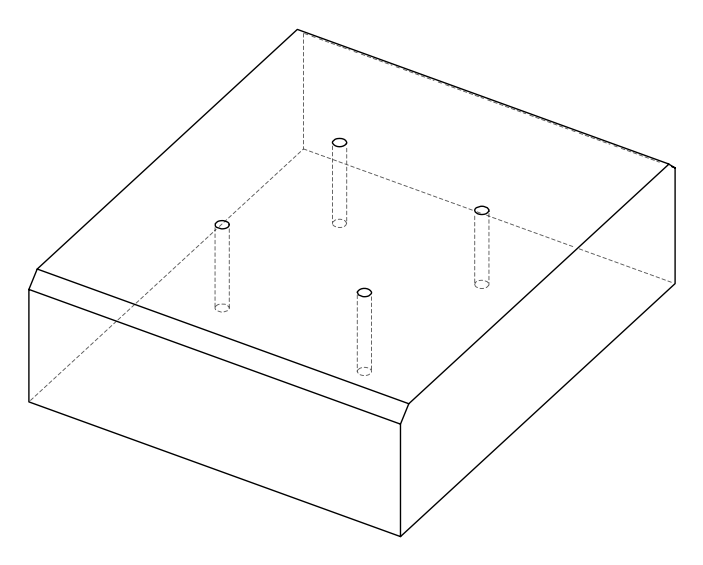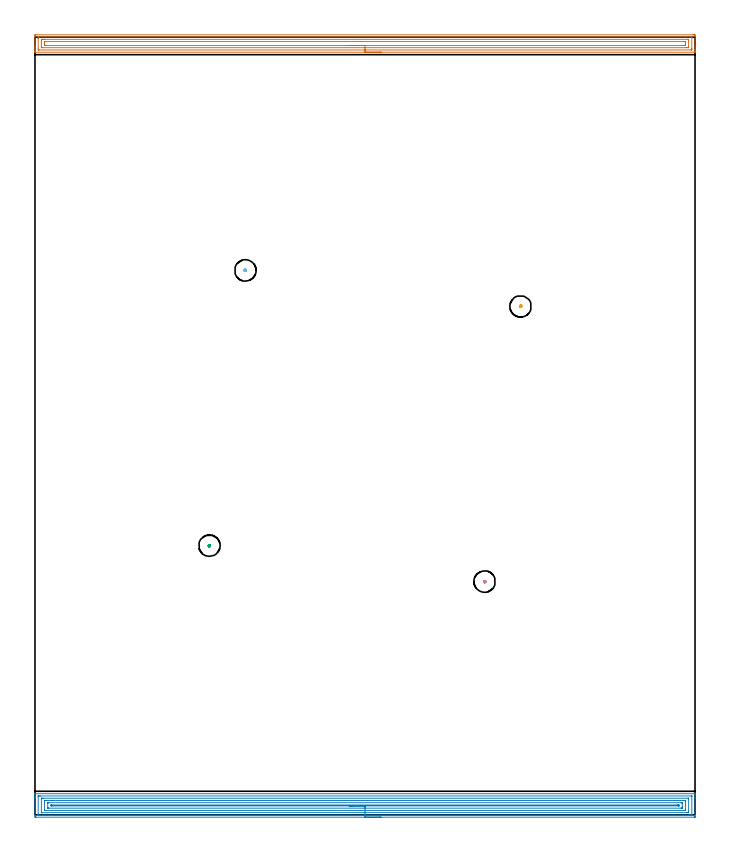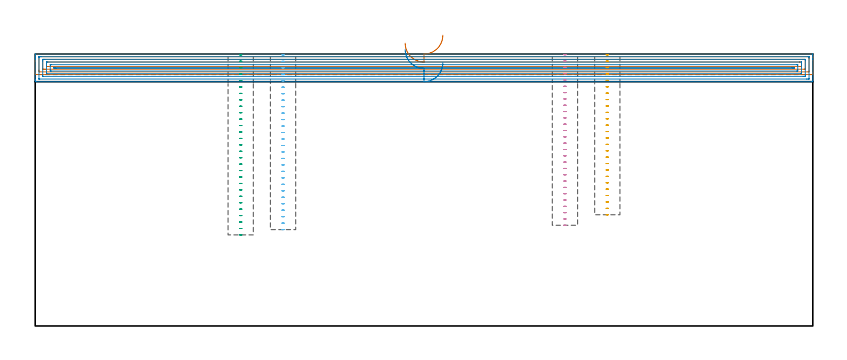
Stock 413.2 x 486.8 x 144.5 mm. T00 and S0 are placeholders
(PLAN: 6 operations, 1 tool changes, 36.5 min)
(1 AREA_MILL | FG_CHAMFER_SURFACE | UGT0205_001 | 13.48 min | 24525 mm3)
(2 AREA_MILL_1 | FG_CHAMFER_SURFACE_1 | UGT0205_001 | 20.04 min | 44654 mm3)
(3 MILL_BLIND_HOLE_FROM_SOLID_MATERIAL | STEP1POCKET | NXT0201_011 | Spiral | 0.79 min | 13527 mm3)
(4 MILL_BLIND_HOLE_FROM_SOLID_MATERIAL_1 | STEP1POCKET_1 | NXT0201_011 | Spiral | 0.76 min | 12824 mm3)
(5 MILL_BLIND_HOLE_FROM_SOLID_MATERIAL_2 | STEP1POCKET_2 | NXT0201_011 | Spiral | 0.71 min | 12022 mm3)
(6 MILL_BLIND_HOLE_FROM_SOLID_MATERIAL_3 | STEP1POCKET_3 | NXT0201_011 | Spiral | 0.76 min | 13141 mm3)
(TOOL UGT0205_001 | Chamfer Mill 20 x 3 x 45 deg. | D20 FL50 Z2)
(TOOL NXT0201_011 | ENDMILL 12mm [2P460-1200-NA 1630] | D12 FL38 Z6)
(OP 1 AREA_MILL)
G17 G21 G94 G90
T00 M6
G54
G17 G0 G90 X216.6 Y477.4 S1061 M3
G43 Z154.5 H0
G94 G1 X216.562 Z153.628 F250.
X216.448 Z152.763
X216.259 Z151.912
X215.997 Z151.08
X215.663 Z150.274
X215.26 Z149.5
X214.792 Z148.764
X214.26 Z148.072
X213.671 Z147.429
X213.028 Z146.84
X212.336 Z146.308
X211.6 Z145.84
X210.826 Z145.437
X210.02 Z145.103
X209.188 Z144.841
X208.336 Z144.652
X207.472 Z144.538
X206.6 Z144.5
X0.175
X0.01 Y477.403 Z144.488
X0.007 Y477.443 Z144.448
X0. Y477.838 Z144.061
Y478.152 Z143.747
Y478.849 Z143.046
Y480.086 Z141.811
Y480.627 Z141.267
Y481.246 Z140.65
Y487.47 Z134.427
X0.002 Y487.74 Z134.157
X0.008 Y488.292 Z133.606
X0.065 Y488.294 Z133.603
X0.622 Y488.3 Z133.6
X412.016
X412.578 Y488.299 Z133.601
X413.135 Y488.294 Z133.604
X413.192 Y488.292 Z133.606
X413.196 Y487.74 Z134.157
X413.2 Y487.122 Z134.776
Y480.627 Z141.267
Y479.197 Z142.699
Y478.849 Z143.046
Y478.152 Z143.747
Y477.838 Z144.061
Y477.445 Z144.446
X413.191 Y477.403 Z144.488
X413.025 Y477.4 Z144.5
X206.6
Y478.814 Z143.086
X2.443 Y478.815 Z143.085
X2.409 Y478.816 Z143.084
X2.01 Y478.849 Z143.051
X2.001 Y479.254 Z142.646
X2. Y485.962 Z135.938
X2.001 Y486.368 Z135.532
X2.01 Y486.851 Z135.049
X2.376 Y486.884 Z135.016
X2.409 Y486.885 Z135.015
X410.757
X410.791 Y486.883 Z135.017
X411.19 Y486.851 Z135.049
X411.199 Y486.446 Z135.454
X411.2 Y479.738 Z142.162
X411.199 Y479.332 Z142.568
X411.19 Y478.849 Z143.051
X410.824 Y478.816 Z143.084
X410.791 Y478.815 Z143.085
X206.6 Y478.814 Z143.086
Y480.228 Z141.672
X4.597 Y480.229 Z141.671
X4.196 Y480.23 Z141.67
X4.063 Y480.232 Z141.668
X4.023 Y480.235 Z141.665
X4.01 Y480.302 Z141.598
X4.004 Y480.432 Z141.468
X4.001 Y480.627 Z141.273
Y485.073 Z136.827
X4.002 Y485.266 Z136.634
X4.01 Y485.457 Z136.443
X4.196 Y485.465 Z136.435
X4.691 Y485.47 Z136.43
X5.09 Y485.471 Z136.429
X5.583 Y485.472 Z136.428
X408.603 Y485.471 Z136.429
X409.004 Y485.47 Z136.43
X409.137 Y485.467 Z136.433
X409.177 Y485.465 Z136.435
X409.19 Y485.398 Z136.502
X409.196 Y485.268 Z136.632
X409.199 Y485.073 Z136.827
Y480.627 Z141.273
X409.198 Y480.434 Z141.466
X409.19 Y480.243 Z141.657
X409.004 Y480.236 Z141.664
X408.509 Y480.23 Z141.67
X408.11 Y480.229 Z141.671
X407.617 Y480.228 Z141.672
X206.6
Y481.643 Z140.257
X6.75
X6.083 Y481.649 Z140.251
X6.01 Y481.651 Z140.249
X6.006 Y481.75 Z140.15
X6.002 Y481.963 Z139.937
X6. Y482.389 Z139.511
Y483.278 Z138.622
Y483.295 Z138.605
X6.003 Y483.731 Z138.169
X6.007 Y483.949 Z137.951
X6.011 Y484.05 Z137.85
X6.115 Y484.053 Z137.847
X6.877 Y484.057 Z137.843
X7.004
X406.451
X407.117 Y484.051 Z137.849
X407.19 Y484.049 Z137.851
X407.194 Y483.95 Z137.95
X407.198 Y483.737 Z138.163
X407.2 Y483.311 Z138.589
Y482.422 Z139.478
X407.197 Y481.969 Z139.931
X407.193 Y481.751 Z140.149
X407.189 Y481.65 Z140.25
X407.085 Y481.647 Z140.253
X406.323 Y481.643 Z140.257
X406.196
X206.6
X205.728 Z140.295
X204.864 Z140.409
X204.012 Z140.598
X203.18 Z140.86
X202.374 Z141.194
X201.6 Z141.597
X200.864 Z142.066
X200.172 Z142.597
X199.529 Z143.186
X198.94 Z143.829
X198.408 Z144.522
X197.94 Z145.257
X197.537 Z146.031
X197.203 Z146.837
X196.941 Z147.669
X196.752 Z148.521
X196.638 Z149.386
X196.6 Z150.257
G0 Z154.5
M5
M2
(OP 2 AREA_MILL_1)
G17 G21 G94 G90
T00 M6
G54
G17 G0 G90 X216.6 Y-1.5 S1061 M3
G43 Z154.5 H0
Z139.8
G94 G1 X216.562 Z138.928 F250.
X216.448 Z138.064
X216.259 Z137.212
X215.997 Z136.38
X215.663 Z135.574
X215.26 Z134.8
X214.792 Z134.064
X214.26 Z133.372
X213.671 Z132.729
X213.028 Z132.14
X212.336 Z131.608
X211.6 Z131.14
X210.826 Z130.737
X210.02 Z130.403
X209.188 Z130.141
X208.337 Z129.952
X207.472 Z129.838
X206.6 Z129.8
X0.622
X0.263 Y-1.497 Z129.802
X0.01 Y-1.493 Z129.804
X0.006 Y-1.146 Z130.151
X0. Y-0.538 Z130.76
Y10.222 Z141.517
Y10.755 Z142.051
Y11.097 Z142.393
Y11.629 Z142.925
Y11.971 Z143.266
Y12.656 Z143.956
Y12.923 Z144.222
X0.003 Y13.064 Z144.356
X0.01 Y13.197 Z144.488
X0.175 Y13.2 Z144.5
X413.025
X413.19 Y13.197 Z144.488
X413.197 Y13.064 Z144.356
X413.2 Y12.923 Z144.222
Y12.656 Z143.955
Y11.971 Z143.266
Y10.755 Z142.051
Y10.222 Z141.517
Y-1.146 Z130.151
X413.197 Y-1.415 Z129.882
X413.19 Y-1.492 Z129.805
X413.111 Y-1.499 Z129.799
X412.578 Y-1.5 Z129.8
X206.6
Y-0.086 Z131.214
X2.409
X2.218 Y-0.085 Z131.215
X2.056 Y-0.081 Z131.219
X2.021 Y-0.079 Z131.221
X2.01 Y-0.063 Z131.237
X2.006 Y-0.032 Z131.268
X2.001 Y0.128 Z131.428
Y11.496 Z142.796
X2.004 Y11.63 Z142.93
X2.01 Y11.736 Z143.036
X2.021 Y11.779 Z143.079
X2.058 Y11.78 Z143.08
X2.409 Y11.785 Z143.085
X2.599
X3.303 Y11.786 Z143.086
X410.791 Y11.785 Z143.085
X410.982
X411.144 Y11.781 Z143.081
X411.179 Y11.779 Z143.079
X411.19 Y11.763 Z143.063
X411.194 Y11.732 Z143.032
X411.199 Y11.572 Z142.872
Y0.203 Z131.503
X411.196 Y0.069 Z131.369
X411.19 Y-0.036 Z131.264
X411.179 Y-0.079 Z131.221
X411.142 Y-0.081 Z131.219
X410.791 Y-0.085 Z131.215
X410.601 Y-0.086 Z131.214
X409.897
X206.6
Y1.328 Z132.628
X4.348 Y1.329 Z132.629
X4.196 Y1.33 Z132.63
X4.045 Y1.334 Z132.634
X4.01 Y1.336 Z132.636
X4.007 Y1.363 Z132.663
X4.003 Y1.414 Z132.714
X4.001 Y1.477 Z132.777
X4. Y1.669 Z132.969
Y9.54 Z140.84
X4.004 Y10.222 Z141.522
X4.007 Y10.318 Z141.618
X4.01 Y10.36 Z141.66
X4.05 Y10.365 Z141.665
X4.196 Y10.367 Z141.667
X4.938 Y10.371 Z141.671
X5.09
X408.852
X409.004 Y10.369 Z141.669
X409.155 Y10.366 Z141.666
X409.19 Y10.364 Z141.664
X409.193 Y10.337 Z141.637
X409.197 Y10.286 Z141.586
X409.199 Y10.222 Z141.522
X409.2 Y10.031 Z141.331
Y2.16 Z133.46
X409.196 Y1.477 Z132.777
X409.193 Y1.382 Z132.682
X409.19 Y1.34 Z132.64
X409.15 Y1.335 Z132.635
X409.004 Y1.333 Z132.633
X408.262 Y1.329 Z132.629
X408.11 Y1.328 Z132.628
X206.6
Y2.743 Z134.043
X6.143 Y2.744 Z134.044
X6.092 Y2.745 Z134.045
X6.04 Y2.75 Z134.05
X6.01 Y2.756 Z134.056
X6.008 Y2.802 Z134.102
X6. Y3.21 Z134.51
Y8.473 Z139.773
X6.008 Y8.902 Z140.202
X6.01 Y8.949 Z140.249
X6.086 Y8.953 Z140.253
X6.218 Y8.956 Z140.256
X6.383 Y8.957 Z140.257
X407.057 Y8.956 Z140.256
X407.108 Y8.955 Z140.255
X407.16 Y8.95 Z140.25
X407.19 Y8.944 Z140.244
X407.192 Y8.898 Z140.198
X407.2 Y8.49 Z139.79
Y3.226 Z134.526
X407.192 Y2.798 Z134.098
X407.19 Y2.751 Z134.051
X407.114 Y2.747 Z134.047
X406.982 Y2.744 Z134.044
X406.817 Y2.743 Z134.043
X206.6
Y4.157 Z135.457
X8.607
X8.231 Y4.16 Z135.46
X8.044 Y4.164 Z135.464
X8.009 Y4.167 Z135.467
X8.006 Y4.2 Z135.5
X8.003 Y4.253 Z135.553
X8. Y4.751 Z136.051
X8.001 Y7.374 Z138.674
X8.005 Y7.467 Z138.767
X8.01 Y7.523 Z138.823
X8.018 Y7.537 Z138.837
X8.038 Y7.538 Z138.838
X8.246 Y7.541 Z138.841
X8.664 Y7.543 Z138.843
X404.593
X404.969 Y7.54 Z138.84
X405.156 Y7.536 Z138.836
X405.191 Y7.533 Z138.833
X405.194 Y7.5 Z138.8
X405.197 Y7.447 Z138.747
X405.2 Y6.949 Z138.249
Y4.975 Z136.275
X405.199 Y4.326 Z135.626
X405.195 Y4.233 Z135.533
X405.19 Y4.177 Z135.477
X405.182 Y4.163 Z135.463
X405.162 Y4.162 Z135.462
X404.954 Y4.159 Z135.459
X404.536 Y4.157 Z135.457
X206.6
Y5.571 Z136.871
X11.345
X10.735 Y5.572 Z136.872
X10.451 Y5.574 Z136.874
X10.167 Y5.578 Z136.878
X10.01 Y5.591 Z136.891
X10.006 Y5.703 Z137.003
X10.005 Y5.85 Z137.15
X10.008 Y6.071 Z137.371
X10.01 Y6.119 Z137.419
X10.072 Y6.123 Z137.423
X10.169 Y6.126 Z137.426
X10.451 Y6.128 Z137.428
X401.855 Y6.129 Z137.429
X402.465 Y6.128 Z137.428
X402.749 Y6.125 Z137.425
X403.033 Y6.122 Z137.422
X403.19 Y6.109 Z137.409
X403.194 Y5.997 Z137.297
X403.195 Y5.85 Z137.15
X403.192 Y5.629 Z136.929
X403.19 Y5.581 Z136.881
X403.128 Y5.577 Z136.877
X403.031 Y5.574 Z136.874
X402.749 Y5.572 Z136.872
X206.6 Y5.571 Z136.871
X205.728 Z136.909
X204.864 Z137.023
X204.012 Z137.212
X203.18 Z137.474
X202.374 Z137.808
X201.6 Z138.211
X200.864 Z138.68
X200.172 Z139.211
X199.529 Z139.8
X198.94 Z140.443
X198.409 Z141.135
X197.94 Z141.871
X197.537 Z142.645
X197.203 Z143.451
X196.941 Z144.283
X196.752 Z145.135
X196.638 Z146.
X196.6 Z146.871
G0 Z154.5
M5
M2
(OP 3 MILL_BLIND_HOLE_FROM_SOLID_MATERIAL)
G17 G21 G94 G90
T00 M6
G54
G17 G0 G90 X109.2 Y168.5 S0 M3
G43 Z154.5 H1
Z144.083
G94 G3 X109.55 Y168.85 R0.35 F250.
X109.2 Y169.2 R0.35
X108.5 Y168.5 R0.7
X109.2 Y169.2 R-0.7
X108.85 Y168.85 R0.35
X109.2 Y168.5 R0.35
G0 Z140.666
G3 X109.55 Y168.85 R0.35
X109.2 Y169.2 R0.35
X108.5 Y168.5 R0.7
X109.2 Y169.2 R-0.7
X108.85 Y168.85 R0.35
X109.2 Y168.5 R0.35
G0 Z137.248
G3 X109.55 Y168.85 R0.35
X109.2 Y169.2 R0.35
X108.5 Y168.5 R0.7
X109.2 Y169.2 R-0.7
X108.85 Y168.85 R0.35
X109.2 Y168.5 R0.35
G0 Z133.831
G3 X109.55 Y168.85 R0.35
X109.2 Y169.2 R0.35
X108.5 Y168.5 R0.7
X109.2 Y169.2 R-0.7
X108.85 Y168.85 R0.35
X109.2 Y168.5 R0.35
G0 Z130.414
G3 X109.55 Y168.85 R0.35
X109.2 Y169.2 R0.35
X108.5 Y168.5 R0.7
X109.2 Y169.2 R-0.7
X108.85 Y168.85 R0.35
X109.2 Y168.5 R0.35
G0 Z126.997
G3 X109.55 Y168.85 R0.35
X109.2 Y169.2 R0.35
X108.5 Y168.5 R0.7
X109.2 Y169.2 R-0.7
X108.85 Y168.85 R0.35
X109.2 Y168.5 R0.35
G0 Z123.579
G3 X109.55 Y168.85 R0.35
X109.2 Y169.2 R0.35
X108.5 Y168.5 R0.7
X109.2 Y169.2 R-0.7
X108.85 Y168.85 R0.35
X109.2 Y168.5 R0.35
G0 Z120.162
G3 X109.55 Y168.85 R0.35
X109.2 Y169.2 R0.35
X108.5 Y168.5 R0.7
X109.2 Y169.2 R-0.7
X108.85 Y168.85 R0.35
X109.2 Y168.5 R0.35
G0 Z116.745
G3 X109.55 Y168.85 R0.35
X109.2 Y169.2 R0.35
X108.5 Y168.5 R0.7
X109.2 Y169.2 R-0.7
X108.85 Y168.85 R0.35
X109.2 Y168.5 R0.35
G0 Z113.328
G3 X109.55 Y168.85 R0.35
X109.2 Y169.2 R0.35
X108.5 Y168.5 R0.7
X109.2 Y169.2 R-0.7
X108.85 Y168.85 R0.35
X109.2 Y168.5 R0.35
G0 Z109.91
G3 X109.55 Y168.85 R0.35
X109.2 Y169.2 R0.35
X108.5 Y168.5 R0.7
X109.2 Y169.2 R-0.7
X108.85 Y168.85 R0.35
X109.2 Y168.5 R0.35
G0 Z106.493
G3 X109.55 Y168.85 R0.35
X109.2 Y169.2 R0.35
X108.5 Y168.5 R0.7
X109.2 Y169.2 R-0.7
X108.85 Y168.85 R0.35
X109.2 Y168.5 R0.35
G0 Z103.076
G3 X109.55 Y168.85 R0.35
X109.2 Y169.2 R0.35
X108.5 Y168.5 R0.7
X109.2 Y169.2 R-0.7
X108.85 Y168.85 R0.35
X109.2 Y168.5 R0.35
G0 Z99.659
G3 X109.55 Y168.85 R0.35
X109.2 Y169.2 R0.35
X108.5 Y168.5 R0.7
X109.2 Y169.2 R-0.7
X108.85 Y168.85 R0.35
X109.2 Y168.5 R0.35
G0 Z96.241
G3 X109.55 Y168.85 R0.35
X109.2 Y169.2 R0.35
X108.5 Y168.5 R0.7
X109.2 Y169.2 R-0.7
X108.85 Y168.85 R0.35
X109.2 Y168.5 R0.35
G0 Z92.824
G3 X109.55 Y168.85 R0.35
X109.2 Y169.2 R0.35
X108.5 Y168.5 R0.7
X109.2 Y169.2 R-0.7
X108.85 Y168.85 R0.35
X109.2 Y168.5 R0.35
G0 Z89.407
G3 X109.55 Y168.85 R0.35
X109.2 Y169.2 R0.35
X108.5 Y168.5 R0.7
X109.2 Y169.2 R-0.7
X108.85 Y168.85 R0.35
X109.2 Y168.5 R0.35
G0 Z85.99
G3 X109.55 Y168.85 R0.35
X109.2 Y169.2 R0.35
X108.5 Y168.5 R0.7
X109.2 Y169.2 R-0.7
X108.85 Y168.85 R0.35
X109.2 Y168.5 R0.35
G0 Z82.572
G3 X109.55 Y168.85 R0.35
X109.2 Y169.2 R0.35
X108.5 Y168.5 R0.7
X109.2 Y169.2 R-0.7
X108.85 Y168.85 R0.35
X109.2 Y168.5 R0.35
G0 Z79.155
G3 X109.55 Y168.85 R0.35
X109.2 Y169.2 R0.35
X108.5 Y168.5 R0.7
X109.2 Y169.2 R-0.7
X108.85 Y168.85 R0.35
X109.2 Y168.5 R0.35
G0 Z75.738
G3 X109.55 Y168.85 R0.35
X109.2 Y169.2 R0.35
X108.5 Y168.5 R0.7
X109.2 Y169.2 R-0.7
X108.85 Y168.85 R0.35
X109.2 Y168.5 R0.35
G0 Z72.321
G3 X109.55 Y168.85 R0.35
X109.2 Y169.2 R0.35
X108.5 Y168.5 R0.7
X109.2 Y169.2 R-0.7
X108.85 Y168.85 R0.35
X109.2 Y168.5 R0.35
G0 Z68.903
G3 X109.55 Y168.85 R0.35
X109.2 Y169.2 R0.35
X108.5 Y168.5 R0.7
X109.2 Y169.2 R-0.7
X108.85 Y168.85 R0.35
X109.2 Y168.5 R0.35
G0 Z65.486
G3 X109.55 Y168.85 R0.35
X109.2 Y169.2 R0.35
X108.5 Y168.5 R0.7
X109.2 Y169.2 R-0.7
X108.85 Y168.85 R0.35
X109.2 Y168.5 R0.35
G0 Z62.069
G3 X109.55 Y168.85 R0.35
X109.2 Y169.2 R0.35
X108.5 Y168.5 R0.7
X109.2 Y169.2 R-0.7
X108.85 Y168.85 R0.35
X109.2 Y168.5 R0.35
G0 Z58.652
G3 X109.55 Y168.85 R0.35
X109.2 Y169.2 R0.35
X108.5 Y168.5 R0.7
X109.2 Y169.2 R-0.7
X108.85 Y168.85 R0.35
X109.2 Y168.5 R0.35
G0 Z55.234
G3 X109.55 Y168.85 R0.35
X109.2 Y169.2 R0.35
X108.5 Y168.5 R0.7
X109.2 Y169.2 R-0.7
X108.85 Y168.85 R0.35
X109.2 Y168.5 R0.35
G0 Z51.817
G3 X109.55 Y168.85 R0.35
X109.2 Y169.2 R0.35
X108.5 Y168.5 R0.7
X109.2 Y169.2 R-0.7
X108.85 Y168.85 R0.35
X109.2 Y168.5 R0.35
G0 Z48.4
G3 X109.55 Y168.85 R0.35
X109.2 Y169.2 R0.35
X108.5 Y168.5 R0.7
X109.2 Y169.2 R-0.7
X108.85 Y168.85 R0.35
X109.2 Y168.5 R0.35
G0 Z154.5
M5
M2
(OP 4 MILL_BLIND_HOLE_FROM_SOLID_MATERIAL_1)
G17 G21 G94 G90
T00 M6
G54
G17 G0 G90 X281.5 Y146. S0 M3
G43 Z154.5 H1
Z144.143
G94 G3 X281.85 Y146.35 R0.35 F250.
X281.5 Y146.7 R0.35
X280.8 Y146. R0.7
X281.5 Y146.7 R-0.7
X281.15 Y146.35 R0.35
X281.5 Y146. R0.35
G0 Z140.786
G3 X281.85 Y146.35 R0.35
X281.5 Y146.7 R0.35
X280.8 Y146. R0.7
X281.5 Y146.7 R-0.7
X281.15 Y146.35 R0.35
X281.5 Y146. R0.35
G0 Z137.429
G3 X281.85 Y146.35 R0.35
X281.5 Y146.7 R0.35
X280.8 Y146. R0.7
X281.5 Y146.7 R-0.7
X281.15 Y146.35 R0.35
X281.5 Y146. R0.35
G0 Z134.071
G3 X281.85 Y146.35 R0.35
X281.5 Y146.7 R0.35
X280.8 Y146. R0.7
X281.5 Y146.7 R-0.7
X281.15 Y146.35 R0.35
X281.5 Y146. R0.35
G0 Z130.714
G3 X281.85 Y146.35 R0.35
X281.5 Y146.7 R0.35
X280.8 Y146. R0.7
X281.5 Y146.7 R-0.7
X281.15 Y146.35 R0.35
X281.5 Y146. R0.35
G0 Z127.357
G3 X281.85 Y146.35 R0.35
X281.5 Y146.7 R0.35
X280.8 Y146. R0.7
X281.5 Y146.7 R-0.7
X281.15 Y146.35 R0.35
X281.5 Y146. R0.35
G0 Z124.
G3 X281.85 Y146.35 R0.35
X281.5 Y146.7 R0.35
X280.8 Y146. R0.7
X281.5 Y146.7 R-0.7
X281.15 Y146.35 R0.35
X281.5 Y146. R0.35
G0 Z120.643
G3 X281.85 Y146.35 R0.35
X281.5 Y146.7 R0.35
X280.8 Y146. R0.7
X281.5 Y146.7 R-0.7
X281.15 Y146.35 R0.35
X281.5 Y146. R0.35
G0 Z117.286
G3 X281.85 Y146.35 R0.35
X281.5 Y146.7 R0.35
X280.8 Y146. R0.7
X281.5 Y146.7 R-0.7
X281.15 Y146.35 R0.35
X281.5 Y146. R0.35
G0 Z113.929
G3 X281.85 Y146.35 R0.35
X281.5 Y146.7 R0.35
X280.8 Y146. R0.7
X281.5 Y146.7 R-0.7
X281.15 Y146.35 R0.35
X281.5 Y146. R0.35
G0 Z110.571
G3 X281.85 Y146.35 R0.35
X281.5 Y146.7 R0.35
X280.8 Y146. R0.7
X281.5 Y146.7 R-0.7
X281.15 Y146.35 R0.35
X281.5 Y146. R0.35
G0 Z107.214
G3 X281.85 Y146.35 R0.35
X281.5 Y146.7 R0.35
X280.8 Y146. R0.7
X281.5 Y146.7 R-0.7
X281.15 Y146.35 R0.35
X281.5 Y146. R0.35
G0 Z103.857
G3 X281.85 Y146.35 R0.35
X281.5 Y146.7 R0.35
X280.8 Y146. R0.7
X281.5 Y146.7 R-0.7
X281.15 Y146.35 R0.35
X281.5 Y146. R0.35
G0 Z100.5
G3 X281.85 Y146.35 R0.35
X281.5 Y146.7 R0.35
X280.8 Y146. R0.7
X281.5 Y146.7 R-0.7
X281.15 Y146.35 R0.35
X281.5 Y146. R0.35
G0 Z97.143
G3 X281.85 Y146.35 R0.35
X281.5 Y146.7 R0.35
X280.8 Y146. R0.7
X281.5 Y146.7 R-0.7
X281.15 Y146.35 R0.35
X281.5 Y146. R0.35
G0 Z93.786
G3 X281.85 Y146.35 R0.35
X281.5 Y146.7 R0.35
X280.8 Y146. R0.7
X281.5 Y146.7 R-0.7
X281.15 Y146.35 R0.35
X281.5 Y146. R0.35
G0 Z90.429
G3 X281.85 Y146.35 R0.35
X281.5 Y146.7 R0.35
X280.8 Y146. R0.7
X281.5 Y146.7 R-0.7
X281.15 Y146.35 R0.35
X281.5 Y146. R0.35
G0 Z87.071
G3 X281.85 Y146.35 R0.35
X281.5 Y146.7 R0.35
X280.8 Y146. R0.7
X281.5 Y146.7 R-0.7
X281.15 Y146.35 R0.35
X281.5 Y146. R0.35
G0 Z83.714
G3 X281.85 Y146.35 R0.35
X281.5 Y146.7 R0.35
X280.8 Y146. R0.7
X281.5 Y146.7 R-0.7
X281.15 Y146.35 R0.35
X281.5 Y146. R0.35
G0 Z80.357
G3 X281.85 Y146.35 R0.35
X281.5 Y146.7 R0.35
X280.8 Y146. R0.7
X281.5 Y146.7 R-0.7
X281.15 Y146.35 R0.35
X281.5 Y146. R0.35
G0 Z77.
G3 X281.85 Y146.35 R0.35
X281.5 Y146.7 R0.35
X280.8 Y146. R0.7
X281.5 Y146.7 R-0.7
X281.15 Y146.35 R0.35
X281.5 Y146. R0.35
G0 Z73.643
G3 X281.85 Y146.35 R0.35
X281.5 Y146.7 R0.35
X280.8 Y146. R0.7
X281.5 Y146.7 R-0.7
X281.15 Y146.35 R0.35
X281.5 Y146. R0.35
G0 Z70.286
G3 X281.85 Y146.35 R0.35
X281.5 Y146.7 R0.35
X280.8 Y146. R0.7
X281.5 Y146.7 R-0.7
X281.15 Y146.35 R0.35
X281.5 Y146. R0.35
G0 Z66.929
G3 X281.85 Y146.35 R0.35
X281.5 Y146.7 R0.35
X280.8 Y146. R0.7
X281.5 Y146.7 R-0.7
X281.15 Y146.35 R0.35
X281.5 Y146. R0.35
G0 Z63.571
G3 X281.85 Y146.35 R0.35
X281.5 Y146.7 R0.35
X280.8 Y146. R0.7
X281.5 Y146.7 R-0.7
X281.15 Y146.35 R0.35
X281.5 Y146. R0.35
G0 Z60.214
G3 X281.85 Y146.35 R0.35
X281.5 Y146.7 R0.35
X280.8 Y146. R0.7
X281.5 Y146.7 R-0.7
X281.15 Y146.35 R0.35
X281.5 Y146. R0.35
G0 Z56.857
G3 X281.85 Y146.35 R0.35
X281.5 Y146.7 R0.35
X280.8 Y146. R0.7
X281.5 Y146.7 R-0.7
X281.15 Y146.35 R0.35
X281.5 Y146. R0.35
G0 Z53.5
G3 X281.85 Y146.35 R0.35
X281.5 Y146.7 R0.35
X280.8 Y146. R0.7
X281.5 Y146.7 R-0.7
X281.15 Y146.35 R0.35
X281.5 Y146. R0.35
G0 Z154.5
M5
M2
(OP 5 MILL_BLIND_HOLE_FROM_SOLID_MATERIAL_2)
G17 G21 G94 G90
T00 M6
G54
G17 G0 G90 X304. Y318.3 S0 M3
G43 Z154.5 H1
Z144.1
G94 G3 X304.35 Y318.65 R0.35 F250.
X304. Y319. R0.35
X303.3 Y318.3 R0.7
X304. Y319. R-0.7
X303.65 Y318.65 R0.35
X304. Y318.3 R0.35
G0 Z140.7
G3 X304.35 Y318.65 R0.35
X304. Y319. R0.35
X303.3 Y318.3 R0.7
X304. Y319. R-0.7
X303.65 Y318.65 R0.35
X304. Y318.3 R0.35
G0 Z137.3
G3 X304.35 Y318.65 R0.35
X304. Y319. R0.35
X303.3 Y318.3 R0.7
X304. Y319. R-0.7
X303.65 Y318.65 R0.35
X304. Y318.3 R0.35
G0 Z133.9
G3 X304.35 Y318.65 R0.35
X304. Y319. R0.35
X303.3 Y318.3 R0.7
X304. Y319. R-0.7
X303.65 Y318.65 R0.35
X304. Y318.3 R0.35
G0 Z130.5
G3 X304.35 Y318.65 R0.35
X304. Y319. R0.35
X303.3 Y318.3 R0.7
X304. Y319. R-0.7
X303.65 Y318.65 R0.35
X304. Y318.3 R0.35
G0 Z127.1
G3 X304.35 Y318.65 R0.35
X304. Y319. R0.35
X303.3 Y318.3 R0.7
X304. Y319. R-0.7
X303.65 Y318.65 R0.35
X304. Y318.3 R0.35
G0 Z123.7
G3 X304.35 Y318.65 R0.35
X304. Y319. R0.35
X303.3 Y318.3 R0.7
X304. Y319. R-0.7
X303.65 Y318.65 R0.35
X304. Y318.3 R0.35
G0 Z120.3
G3 X304.35 Y318.65 R0.35
X304. Y319. R0.35
X303.3 Y318.3 R0.7
X304. Y319. R-0.7
X303.65 Y318.65 R0.35
X304. Y318.3 R0.35
G0 Z116.9
G3 X304.35 Y318.65 R0.35
X304. Y319. R0.35
X303.3 Y318.3 R0.7
X304. Y319. R-0.7
X303.65 Y318.65 R0.35
X304. Y318.3 R0.35
G0 Z113.5
G3 X304.35 Y318.65 R0.35
X304. Y319. R0.35
X303.3 Y318.3 R0.7
X304. Y319. R-0.7
X303.65 Y318.65 R0.35
X304. Y318.3 R0.35
G0 Z110.1
G3 X304.35 Y318.65 R0.35
X304. Y319. R0.35
X303.3 Y318.3 R0.7
X304. Y319. R-0.7
X303.65 Y318.65 R0.35
X304. Y318.3 R0.35
G0 Z106.7
G3 X304.35 Y318.65 R0.35
X304. Y319. R0.35
X303.3 Y318.3 R0.7
X304. Y319. R-0.7
X303.65 Y318.65 R0.35
X304. Y318.3 R0.35
G0 Z103.3
G3 X304.35 Y318.65 R0.35
X304. Y319. R0.35
X303.3 Y318.3 R0.7
X304. Y319. R-0.7
X303.65 Y318.65 R0.35
X304. Y318.3 R0.35
G0 Z99.9
G3 X304.35 Y318.65 R0.35
X304. Y319. R0.35
X303.3 Y318.3 R0.7
X304. Y319. R-0.7
X303.65 Y318.65 R0.35
X304. Y318.3 R0.35
G0 Z96.5
G3 X304.35 Y318.65 R0.35
X304. Y319. R0.35
X303.3 Y318.3 R0.7
X304. Y319. R-0.7
X303.65 Y318.65 R0.35
X304. Y318.3 R0.35
G0 Z93.1
G3 X304.35 Y318.65 R0.35
X304. Y319. R0.35
X303.3 Y318.3 R0.7
X304. Y319. R-0.7
X303.65 Y318.65 R0.35
X304. Y318.3 R0.35
G0 Z89.7
G3 X304.35 Y318.65 R0.35
X304. Y319. R0.35
X303.3 Y318.3 R0.7
X304. Y319. R-0.7
X303.65 Y318.65 R0.35
X304. Y318.3 R0.35
G0 Z86.3
G3 X304.35 Y318.65 R0.35
X304. Y319. R0.35
X303.3 Y318.3 R0.7
X304. Y319. R-0.7
X303.65 Y318.65 R0.35
X304. Y318.3 R0.35
G0 Z82.9
G3 X304.35 Y318.65 R0.35
X304. Y319. R0.35
X303.3 Y318.3 R0.7
X304. Y319. R-0.7
X303.65 Y318.65 R0.35
X304. Y318.3 R0.35
G0 Z79.5
G3 X304.35 Y318.65 R0.35
X304. Y319. R0.35
X303.3 Y318.3 R0.7
X304. Y319. R-0.7
X303.65 Y318.65 R0.35
X304. Y318.3 R0.35
G0 Z76.1
G3 X304.35 Y318.65 R0.35
X304. Y319. R0.35
X303.3 Y318.3 R0.7
X304. Y319. R-0.7
X303.65 Y318.65 R0.35
X304. Y318.3 R0.35
G0 Z72.7
G3 X304.35 Y318.65 R0.35
X304. Y319. R0.35
X303.3 Y318.3 R0.7
X304. Y319. R-0.7
X303.65 Y318.65 R0.35
X304. Y318.3 R0.35
G0 Z69.3
G3 X304.35 Y318.65 R0.35
X304. Y319. R0.35
X303.3 Y318.3 R0.7
X304. Y319. R-0.7
X303.65 Y318.65 R0.35
X304. Y318.3 R0.35
G0 Z65.9
G3 X304.35 Y318.65 R0.35
X304. Y319. R0.35
X303.3 Y318.3 R0.7
X304. Y319. R-0.7
X303.65 Y318.65 R0.35
X304. Y318.3 R0.35
G0 Z62.5
G3 X304.35 Y318.65 R0.35
X304. Y319. R0.35
X303.3 Y318.3 R0.7
X304. Y319. R-0.7
X303.65 Y318.65 R0.35
X304. Y318.3 R0.35
G0 Z59.1
G3 X304.35 Y318.65 R0.35
X304. Y319. R0.35
X303.3 Y318.3 R0.7
X304. Y319. R-0.7
X303.65 Y318.65 R0.35
X304. Y318.3 R0.35
G0 Z154.5
M5
M2
(OP 6 MILL_BLIND_HOLE_FROM_SOLID_MATERIAL_3)
G17 G21 G94 G90
T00 M6
G54
G17 G0 G90 X131.7 Y340.8 S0 M3
G43 Z154.5 H1
Z144.061
G94 G3 X132.05 Y341.15 R0.35 F250.
X131.7 Y341.5 R0.35
X131. Y340.8 R0.7
X131.7 Y341.5 R-0.7
X131.35 Y341.15 R0.35
X131.7 Y340.8 R0.35
G0 Z140.621
G3 X132.05 Y341.15 R0.35
X131.7 Y341.5 R0.35
X131. Y340.8 R0.7
X131.7 Y341.5 R-0.7
X131.35 Y341.15 R0.35
X131.7 Y340.8 R0.35
G0 Z137.182
G3 X132.05 Y341.15 R0.35
X131.7 Y341.5 R0.35
X131. Y340.8 R0.7
X131.7 Y341.5 R-0.7
X131.35 Y341.15 R0.35
X131.7 Y340.8 R0.35
G0 Z133.743
G3 X132.05 Y341.15 R0.35
X131.7 Y341.5 R0.35
X131. Y340.8 R0.7
X131.7 Y341.5 R-0.7
X131.35 Y341.15 R0.35
X131.7 Y340.8 R0.35
G0 Z130.304
G3 X132.05 Y341.15 R0.35
X131.7 Y341.5 R0.35
X131. Y340.8 R0.7
X131.7 Y341.5 R-0.7
X131.35 Y341.15 R0.35
X131.7 Y340.8 R0.35
G0 Z126.864
G3 X132.05 Y341.15 R0.35
X131.7 Y341.5 R0.35
X131. Y340.8 R0.7
X131.7 Y341.5 R-0.7
X131.35 Y341.15 R0.35
X131.7 Y340.8 R0.35
G0 Z123.425
G3 X132.05 Y341.15 R0.35
X131.7 Y341.5 R0.35
X131. Y340.8 R0.7
X131.7 Y341.5 R-0.7
X131.35 Y341.15 R0.35
X131.7 Y340.8 R0.35
G0 Z119.986
G3 X132.05 Y341.15 R0.35
X131.7 Y341.5 R0.35
X131. Y340.8 R0.7
X131.7 Y341.5 R-0.7
X131.35 Y341.15 R0.35
X131.7 Y340.8 R0.35
G0 Z116.546
G3 X132.05 Y341.15 R0.35
X131.7 Y341.5 R0.35
X131. Y340.8 R0.7
X131.7 Y341.5 R-0.7
X131.35 Y341.15 R0.35
X131.7 Y340.8 R0.35
G0 Z113.107
G3 X132.05 Y341.15 R0.35
X131.7 Y341.5 R0.35
X131. Y340.8 R0.7
X131.7 Y341.5 R-0.7
X131.35 Y341.15 R0.35
X131.7 Y340.8 R0.35
G0 Z109.668
G3 X132.05 Y341.15 R0.35
X131.7 Y341.5 R0.35
X131. Y340.8 R0.7
X131.7 Y341.5 R-0.7
X131.35 Y341.15 R0.35
X131.7 Y340.8 R0.35
G0 Z106.229
G3 X132.05 Y341.15 R0.35
X131.7 Y341.5 R0.35
X131. Y340.8 R0.7
X131.7 Y341.5 R-0.7
X131.35 Y341.15 R0.35
X131.7 Y340.8 R0.35
G0 Z102.789
G3 X132.05 Y341.15 R0.35
X131.7 Y341.5 R0.35
X131. Y340.8 R0.7
X131.7 Y341.5 R-0.7
X131.35 Y341.15 R0.35
X131.7 Y340.8 R0.35
G0 Z99.35
G3 X132.05 Y341.15 R0.35
X131.7 Y341.5 R0.35
X131. Y340.8 R0.7
X131.7 Y341.5 R-0.7
X131.35 Y341.15 R0.35
X131.7 Y340.8 R0.35
G0 Z95.911
G3 X132.05 Y341.15 R0.35
X131.7 Y341.5 R0.35
X131. Y340.8 R0.7
X131.7 Y341.5 R-0.7
X131.35 Y341.15 R0.35
X131.7 Y340.8 R0.35
G0 Z92.471
G3 X132.05 Y341.15 R0.35
X131.7 Y341.5 R0.35
X131. Y340.8 R0.7
X131.7 Y341.5 R-0.7
X131.35 Y341.15 R0.35
X131.7 Y340.8 R0.35
G0 Z89.032
G3 X132.05 Y341.15 R0.35
X131.7 Y341.5 R0.35
X131. Y340.8 R0.7
X131.7 Y341.5 R-0.7
X131.35 Y341.15 R0.35
X131.7 Y340.8 R0.35
G0 Z85.593
G3 X132.05 Y341.15 R0.35
X131.7 Y341.5 R0.35
X131. Y340.8 R0.7
X131.7 Y341.5 R-0.7
X131.35 Y341.15 R0.35
X131.7 Y340.8 R0.35
G0 Z82.154
G3 X132.05 Y341.15 R0.35
X131.7 Y341.5 R0.35
X131. Y340.8 R0.7
X131.7 Y341.5 R-0.7
X131.35 Y341.15 R0.35
X131.7 Y340.8 R0.35
G0 Z78.714
G3 X132.05 Y341.15 R0.35
X131.7 Y341.5 R0.35
X131. Y340.8 R0.7
X131.7 Y341.5 R-0.7
X131.35 Y341.15 R0.35
X131.7 Y340.8 R0.35
G0 Z75.275
G3 X132.05 Y341.15 R0.35
X131.7 Y341.5 R0.35
X131. Y340.8 R0.7
X131.7 Y341.5 R-0.7
X131.35 Y341.15 R0.35
X131.7 Y340.8 R0.35
G0 Z71.836
G3 X132.05 Y341.15 R0.35
X131.7 Y341.5 R0.35
X131. Y340.8 R0.7
X131.7 Y341.5 R-0.7
X131.35 Y341.15 R0.35
X131.7 Y340.8 R0.35
G0 Z68.396
G3 X132.05 Y341.15 R0.35
X131.7 Y341.5 R0.35
X131. Y340.8 R0.7
X131.7 Y341.5 R-0.7
X131.35 Y341.15 R0.35
X131.7 Y340.8 R0.35
G0 Z64.957
G3 X132.05 Y341.15 R0.35
X131.7 Y341.5 R0.35
X131. Y340.8 R0.7
X131.7 Y341.5 R-0.7
X131.35 Y341.15 R0.35
X131.7 Y340.8 R0.35
G0 Z61.518
G3 X132.05 Y341.15 R0.35
X131.7 Y341.5 R0.35
X131. Y340.8 R0.7
X131.7 Y341.5 R-0.7
X131.35 Y341.15 R0.35
X131.7 Y340.8 R0.35
G0 Z58.079
G3 X132.05 Y341.15 R0.35
X131.7 Y341.5 R0.35
X131. Y340.8 R0.7
X131.7 Y341.5 R-0.7
X131.35 Y341.15 R0.35
X131.7 Y340.8 R0.35
G0 Z54.639
G3 X132.05 Y341.15 R0.35
X131.7 Y341.5 R0.35
X131. Y340.8 R0.7
X131.7 Y341.5 R-0.7
X131.35 Y341.15 R0.35
X131.7 Y340.8 R0.35
G0 Z51.2
G3 X132.05 Y341.15 R0.35
X131.7 Y341.5 R0.35
X131. Y340.8 R0.7
X131.7 Y341.5 R-0.7
X131.35 Y341.15 R0.35
X131.7 Y340.8 R0.35
G0 Z154.5
M5
M2
